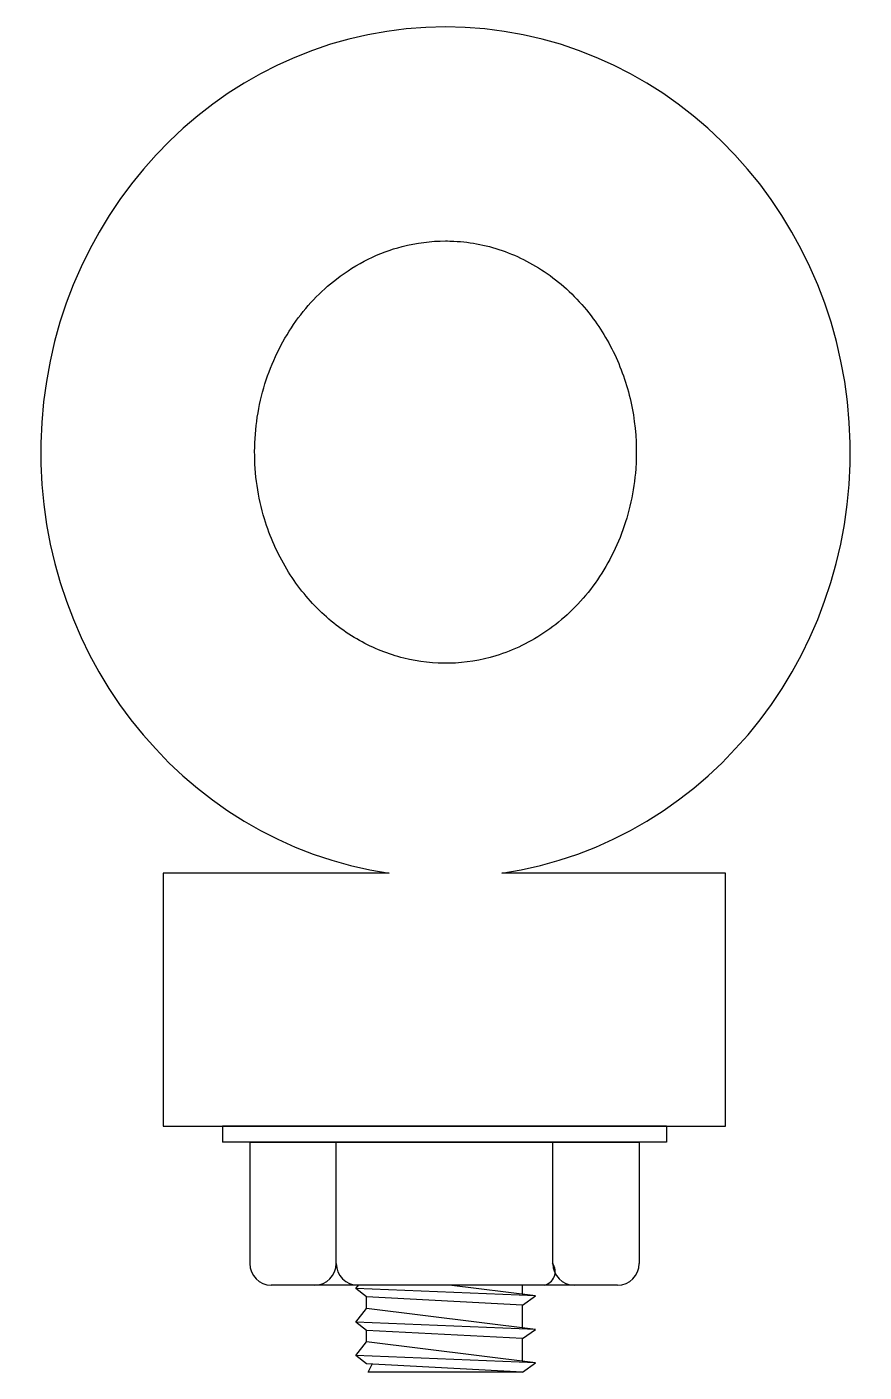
# Model space of a CAD drawing. Header units: millimetres. Extents: x -0.8 to 46.5, y 0 to 75.9.
import ezdxf

# ---------------------------------------------------------------- set-up
doc = ezdxf.new("R2010")
doc.units = ezdxf.units.MM
doc.layers.add('CONTROL', color=150, linetype='Continuous')

# ---------------------------------------------------------------- blocks, each defined once
blk = doc.blocks.new('MC1')
at = {"layer": 'CONTROL', "ltscale": 100}
for p, q in [((-15.879, 14.271), (-15.879, 0)), ((-3.117, 14.271), (-15.879, 14.271)), ((15.879, 14.271), (3.234, 14.271)), ((15.879, 0), (15.879, 14.271)), ((-15.879, 0), (15.879, 0)), ((-12.536, 0), (-12.536, -0.902)), ((12.536, 0), (-12.536, 0)), ((12.536, 0), (12.536, -0.902)), ((12.536, -0.902), (-12.536, -0.902)), ((-11, -0.902), (-11, -7.755)), ((-11, -0.902), (11, -0.902)), ((-6.111, -7.755), (-6.111, -0.902)), ((6.111, -7.755), (6.111, -0.902)), ((11, -0.902), (11, -7.755)), ((9.778, -8.978), (-9.778, -8.978)), ((-5.001, -9.176), (-4.836, -8.963)), ((5.14, -9.585), (0.263, -8.978)), ((4.4, -9.493), (4.4, -8.978)), ((-4.4, -9.643), (-5.001, -9.176)), ((5.14, -9.585), (-5.001, -9.176)), ((-4.4, -10.287), (-4.4, -9.643)), ((4.4, -10.105), (-4.4, -9.643)), ((4.4, -10.105), (5.14, -9.585)), ((-5.001, -11.066), (-4.4, -10.287)), ((5.14, -11.476), (-4.4, -10.287)), ((4.4, -11.384), (4.4, -10.105)), ((-4.4, -11.534), (-5.001, -11.066)), ((5.14, -11.476), (-5.001, -11.066)), ((-4.4, -12.178), (-4.4, -11.534)), ((4.4, -11.995), (-4.4, -11.534)), ((4.4, -11.995), (5.14, -11.476)), ((4.4, -13.274), (4.4, -11.995)), ((-5.001, -12.957), (-4.4, -12.178)), ((5.14, -13.366), (-4.4, -12.178)), ((-4.4, -13.424), (-5.001, -12.957)), ((5.14, -13.366), (-5.001, -12.957)), ((4.4, -13.885), (-4.4, -13.424)), ((-4.314, -13.885), (-4.085, -13.441)), ((4.4, -13.885), (5.14, -13.366)), ((4.4, -13.885), (-4.314, -13.885))]:
    blk.add_line(p, q, dxfattribs=at)
for centre, major_axis, ratio, start_param, end_param in [((0.059, 38.039), (0, 24), 0.9525, 3.280956, 9.285415), ((-9.778, -7.755), (-0.864, -0.864), 1, 5.497787, 7.068583), ((-7.333, -7.755), (-0.864, -0.864), 1, 0.785398, 2.356194), ((-4.889, -7.755), (0.864, -0.864), 1, 3.926991, 5.497787), ((5.471, -8.208), (-0.554, -0.554), 1, 0.979409, 2.971967), ((7.333, -7.755), (-0.864, -0.864), 1, 5.497787, 7.068583), ((9.778, -7.755), (0.864, -0.864), 1, -0.785398, 0.785398)]:
    blk.add_ellipse(centre, major_axis=major_axis, ratio=ratio, start_param=start_param, end_param=end_param, dxfattribs=at)
blk.add_open_spline([(0.059, 49.957), (-0.761, 49.957), (-1.582, 49.853), (-3.691, 49.307), (-4.96, 48.692), (-7.006, 47.111), (-7.83, 46.246), (-9.207, 44.244), (-9.763, 43.102), (-10.515, 40.675), (-10.715, 39.376), (-10.724, 36.79), (-10.533, 35.492), (-9.86, 33.263), (-9.432, 32.307), (-8.38, 30.563), (-7.757, 29.78), (-6.37, 28.427), (-5.607, 27.859), (-4.004, 26.959), (-3.161, 26.626), (-0.587, 25.983), (1.196, 26.027), (3.903, 26.849), (4.876, 27.317), (6.689, 28.578), (7.526, 29.368), (8.961, 31.222), (9.562, 32.29), (10.436, 34.59), (10.711, 35.834), (10.877, 38.108), (10.83, 39.137), (10.504, 41.146), (10.224, 42.119), (9.456, 43.95), (8.969, 44.806), (7.74, 46.469), (6.963, 47.249), (5.278, 48.521), (4.369, 49.013), (2.485, 49.702), (1.513, 49.897), (0.378, 49.953), (0.218, 49.957), (0.059, 49.957)], degree=3, knots=[0, 0, 0, 0, 0.241737, 0.241737, 0.634187, 0.634187, 0.9452, 0.9452, 1.256214, 1.256214, 1.567227, 1.567227, 1.878241, 1.878241, 2.135711, 2.135711, 2.39318, 2.39318, 2.65065, 2.65065, 2.908119, 2.908119, 3.423059, 3.423059, 3.726384, 3.726384, 4.029709, 4.029709, 4.333035, 4.333035, 4.63636, 4.63636, 4.881675, 4.881675, 5.12699, 5.12699, 5.372305, 5.372305, 5.660255, 5.660255, 5.948206, 5.948206, 6.236157, 6.236157, 6.283185, 6.283185, 6.283185, 6.283185], dxfattribs=at)

msp = doc.modelspace()

# ---------------------------------------------------------------- block references
msp.add_blockref('MC1', (22.802, 13.885))

doc.saveas('drawing.dxf')
